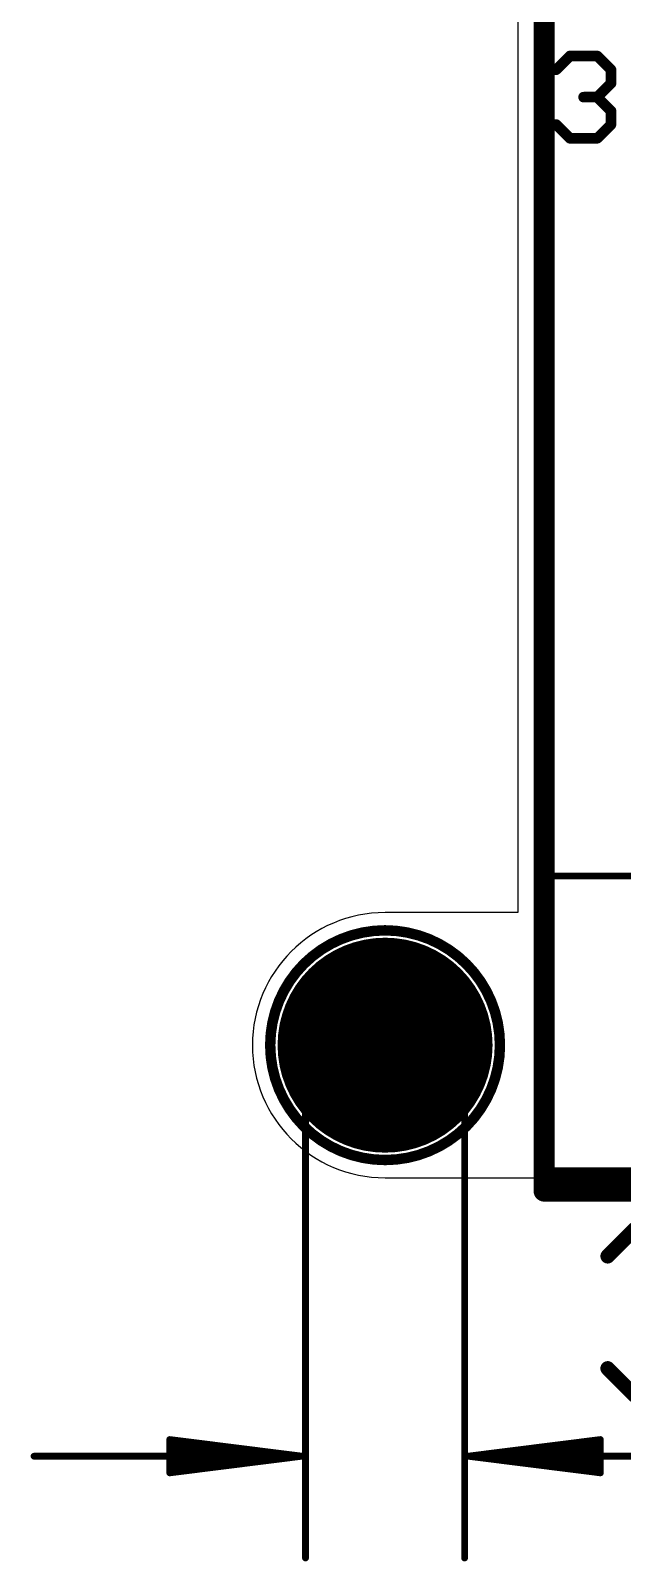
# Model space of a CAD drawing. Extents: x -37 to 43, y -51 to 71.
# Drawn here: x -37.27 to -25.93, y -50.53 to -21.2 of the extents above; entities that cross this region are included whole.
import ezdxf

# ---------------------------------------------------------------- set-up
doc = ezdxf.new("R2010")
doc.units = 0
for name, color, linetype in [('1', 12, 'CONTINUOUS'), ('16', 132, 'CONTINUOUS'), ('17', 110, 'CONTINUOUS'), ('20', 53, 'CONTINUOUS'), ('21', 40, 'CONTINUOUS'), ('22', 6, 'CONTINUOUS'), ('23', 40, 'CONTINUOUS'), ('29', 253, 'CONTINUOUS'), ('41', 12, 'CONTINUOUS'), ('47', 253, 'CONTINUOUS')]:
    doc.layers.add(name, color=color, linetype=linetype)

# ---------------------------------------------------------------- blocks, each defined once
blk = doc.blocks.new('ROUNDP')
at = {"const_width": 0.5}
blk.add_lwpolyline([(0, -0.25, 1), (0, 0.25, 1), (0, -0.25)], format="xyb", dxfattribs=at)

msp = doc.modelspace()

# ---------------------------------------------------------------- linework, layer by layer
at = {"layer": '1', "const_width": 0.4064}
for points in [[(-27.432, 52.832), (-27.432, -43.18)], [(-27.432, -43.18), (27.178, -43.307)]]:
    msp.add_lwpolyline(points, dxfattribs=at)
at = {"layer": '1', "const_width": 0.2032}
for points in [[(-27.4318, -43.0784, 1), (-27.4322, -43.2816)], [(-27.5336, -43.18, 1), (-27.3304, -43.18)]]:
    msp.add_lwpolyline(points, format="xyb", dxfattribs=at)
at = {"layer": '16', "const_width": 0.4064}
for points in [[(-27.432, 52.578), (-27.432, -43.434)], [(-27.432, -43.434), (27.178, -43.561)]]:
    msp.add_lwpolyline(points, dxfattribs=at)
at = {"layer": '16', "const_width": 0.2032}
for points in [[(-27.4318, -43.3324, 1), (-27.4322, -43.5356)], [(-27.5336, -43.434, 1), (-27.3304, -43.434)]]:
    msp.add_lwpolyline(points, format="xyb", dxfattribs=at)
at = {"layer": '20'}
for p, q in [((-27.94, 48.26), (-27.94, -38.1)), ((-27.94, -38.1), (-30.48, -38.1)), ((-30.48, -43.18), (30.48, -43.18))]:
    msp.add_line(p, q, dxfattribs=at)
for start, end in [(90, 180), (180, 270)]:
    msp.add_arc((-30.48, -40.64), 2.54, start, end, dxfattribs=at)
at = {"layer": '21', "const_width": 0.2032}
for points in [[(-27.2034, -21.9529), (-26.9407, -21.6903)], [(-26.9407, -21.6903), (-26.4153, -21.6903)], [(-26.4153, -21.6903), (-26.1526, -21.9529)], [(-26.1526, -21.9529), (-26.1526, -22.2156)], [(-26.1526, -22.2156), (-26.4153, -22.4783)], [(-26.4153, -22.4783), (-26.678, -22.4783)], [(-26.4153, -22.4783), (-26.1526, -22.741)], [(-26.1526, -22.741), (-26.1526, -23.0037)], [(-26.9407, -23.2664), (-27.2034, -23.0037)], [(-26.4153, -23.2664), (-26.9407, -23.2664)], [(-26.1526, -23.0037), (-26.4153, -23.2664)]]:
    msp.add_lwpolyline(points, dxfattribs=at)
at = {"layer": '21'}
for points, const_width in [([(-26.9407, -21.6395, 1), (-26.9407, -21.7411)], 0.1016), ([(-26.9048, -21.7262, 1), (-26.9766, -21.6543)], 0.1016), ([(-26.3794, -21.6543, 1), (-26.4512, -21.7262)], 0.1016), ([(-26.4153, -21.7411, 1), (-26.4153, -21.6395)], 0.1016), ([(-27.2393, -21.917, 1), (-27.1675, -21.9889)], 0.1016), ([(-26.1018, -21.9529, 1), (-26.2034, -21.9529)], 0.1016), ([(-26.1886, -21.9889, 1), (-26.1167, -21.917)], 0.1016), ([(-26.2034, -22.2156, 1), (-26.1018, -22.2156)], 0.1016), ([(-26.1167, -22.2516, 1), (-26.1886, -22.1797)], 0.1016), ([(-26.678, -22.4275, 1), (-26.678, -22.5291)], 0.1016), ([(-26.3794, -22.4424, 1), (-26.4512, -22.5142)], 0.1016), ([(-26.4512, -22.4424, 1), (-26.3794, -22.5142)], 0.1016), ([(-26.4153, -22.5291, 1), (-26.4153, -22.4275)], 0.1016), ([(-26.1018, -22.741, 1), (-26.2034, -22.741)], 0.1016), ([(-26.1886, -22.7769, 1), (-26.1167, -22.7051)], 0.1016), ([(-27.1675, -22.9678, 1), (-27.2393, -23.0396)], 0.1016), ([(-26.9407, -23.2156, 1), (-26.9407, -23.3172)], 0.1016), ([(-26.4153, -23.3172, 1), (-26.4153, -23.2156)], 0.1016), ([(-26.2034, -23.0037, 1), (-26.1018, -23.0037)], 0.1016), ([(-26.1167, -23.0396, 1), (-26.1886, -22.9678)], 0.1016), ([(-26.9766, -23.3023, 1), (-26.9048, -23.2305)], 0.1016), ([(-26.4512, -23.2305, 1), (-26.3794, -23.3023)], 0.1016), ([(-30.48, -42.84, 1), (-30.48, -38.44, 1), (-30.48, -42.84)], 0.2)]:
    msp.add_lwpolyline(points, format="xyb", dxfattribs=dict(at, const_width=const_width))
at = {"layer": '22', "const_width": 0.127}
for points in [[(-27.3, 47.5), (-27.3, -37.4)], [(-27.3, -37.4), (27.3, -37.4)]]:
    msp.add_lwpolyline(points, dxfattribs=at)
at = {"layer": '22', "const_width": 0.0635}
for points in [[(-27.3, -37.3682, 1), (-27.3, -37.4318)], [(-27.3317, -37.4, 1), (-27.2683, -37.4)]]:
    msp.add_lwpolyline(points, format="xyb", dxfattribs=at)
at = {"layer": '23'}
msp.add_point((-30.48, -40.64), dxfattribs=at)
at = {"layer": '41', "const_width": 2.032}
msp.add_lwpolyline([(-30.48, -41.64, 1), (-30.48, -39.64, 1), (-30.48, -41.64)], format="xyb", dxfattribs=at)
at = {"layer": '47'}
for points, const_width in [([(-32.004, -40.64), (-32.004, -50.464)], 0.13), ([(-28.956, -40.64), (-28.956, -50.464)], 0.13), ([(-26.2163, -44.6832), (-25.6791, -44.1459)], 0.2794), ([(-25.6791, -47.3693), (-26.2163, -46.8321)], 0.2794), ([(-32.069, -48.514), (-34.604, -48.1948)], 0.13), ([(-34.604, -48.1948), (-34.604, -48.8332)], 0.13), ([(-32.069, -48.514), (-34.604, -48.254)], 0.13), ([(-32.069, -48.514), (-34.604, -48.384)], 0.13), ([(-28.891, -48.514), (-26.356, -48.1948)], 0.13), ([(-28.891, -48.514), (-26.356, -48.254)], 0.13), ([(-28.891, -48.514), (-26.356, -48.384)], 0.13), ([(-26.356, -48.1948), (-26.356, -48.8332)], 0.13), ([(-32.069, -48.514), (-37.204, -48.514)], 0.13), ([(-34.604, -48.8332), (-32.069, -48.514)], 0.13), ([(-34.604, -48.644), (-32.069, -48.514)], 0.13), ([(-34.604, -48.774), (-32.069, -48.514)], 0.13), ([(-28.891, -48.514), (-16.6089, -48.514)], 0.13), ([(-26.356, -48.8332), (-28.891, -48.514)], 0.13), ([(-26.356, -48.644), (-28.891, -48.514)], 0.13), ([(-26.356, -48.774), (-28.891, -48.514)], 0.13)]:
    msp.add_lwpolyline(points, dxfattribs=dict(at, const_width=const_width))
for points, const_width in [([(-31.9715, -40.64, 1), (-32.0365, -40.64)], 0.065), ([(-28.9235, -40.64, 1), (-28.9885, -40.64)], 0.065), ([(-26.2657, -44.6338, 1), (-26.1669, -44.7326)], 0.1397), ([(-26.1669, -46.7827, 1), (-26.2657, -46.8815)], 0.1397), ([(-34.5999, -48.1625, 1), (-34.6081, -48.227)], 0.065), ([(-34.5715, -48.1948, 1), (-34.6365, -48.1948)], 0.065), ([(-34.6007, -48.2217, 1), (-34.6073, -48.2863)], 0.065), ([(-34.6023, -48.3515, 1), (-34.6057, -48.4165)], 0.065), ([(-26.3235, -48.1948, 1), (-26.3885, -48.1948)], 0.065), ([(-26.3519, -48.227, 1), (-26.3601, -48.1625)], 0.065), ([(-26.3527, -48.2863, 1), (-26.3593, -48.2217)], 0.065), ([(-26.3543, -48.4165, 1), (-26.3577, -48.3515)], 0.065), ([(-37.204, -48.4815, 1), (-37.204, -48.5465)], 0.065), ([(-34.6057, -48.6115, 1), (-34.6023, -48.6765)], 0.065), ([(-32.0649, -48.5462, 1), (-32.0731, -48.4818)], 0.065), ([(-32.0731, -48.5462, 1), (-32.0649, -48.4818)], 0.065), ([(-32.0657, -48.5463, 1), (-32.0723, -48.4817)], 0.065), ([(-32.0723, -48.5463, 1), (-32.0657, -48.4817)], 0.065), ([(-32.0707, -48.5465, 1), (-32.0673, -48.4815)], 0.065), ([(-32.0673, -48.5465, 1), (-32.0707, -48.4815)], 0.065), ([(-32.069, -48.5465, 1), (-32.069, -48.4815)], 0.065), ([(-28.891, -48.4815, 1), (-28.891, -48.5465)], 0.065), ([(-28.8869, -48.4818, 1), (-28.8951, -48.5462)], 0.065), ([(-28.8927, -48.4815, 1), (-28.8893, -48.5465)], 0.065), ([(-28.8893, -48.4815, 1), (-28.8927, -48.5465)], 0.065), ([(-28.8877, -48.4817, 1), (-28.8943, -48.5463)], 0.065), ([(-28.8943, -48.4817, 1), (-28.8877, -48.5463)], 0.065), ([(-28.8951, -48.4818, 1), (-28.8869, -48.5462)], 0.065), ([(-26.3577, -48.6765, 1), (-26.3543, -48.6115)], 0.065), ([(-34.6073, -48.7417, 1), (-34.6007, -48.8063)], 0.065), ([(-34.6081, -48.801, 1), (-34.5999, -48.8655)], 0.065), ([(-34.6365, -48.8332, 1), (-34.5715, -48.8332)], 0.065), ([(-26.3885, -48.8332, 1), (-26.3235, -48.8332)], 0.065), ([(-26.3601, -48.8655, 1), (-26.3519, -48.801)], 0.065), ([(-26.3593, -48.8063, 1), (-26.3527, -48.7417)], 0.065), ([(-32.0365, -50.464, 1), (-31.9715, -50.464)], 0.065), ([(-28.9885, -50.464, 1), (-28.9235, -50.464)], 0.065)]:
    msp.add_lwpolyline(points, format="xyb", dxfattribs=dict(at, const_width=const_width))

# ---------------------------------------------------------------- block references
at = {"layer": '17', "xscale": 4.016, "yscale": 4.016}
msp.add_blockref('ROUNDP', (-30.48, -40.64), dxfattribs=at)
msp.add_blockref('ROUNDP', (-30.48, -40.64), dxfattribs=at)
at = {"layer": '29', "xscale": 4.1176, "yscale": 4.1176}
msp.add_blockref('ROUNDP', (-30.48, -40.64), dxfattribs=at)

doc.saveas('drawing.dxf')
